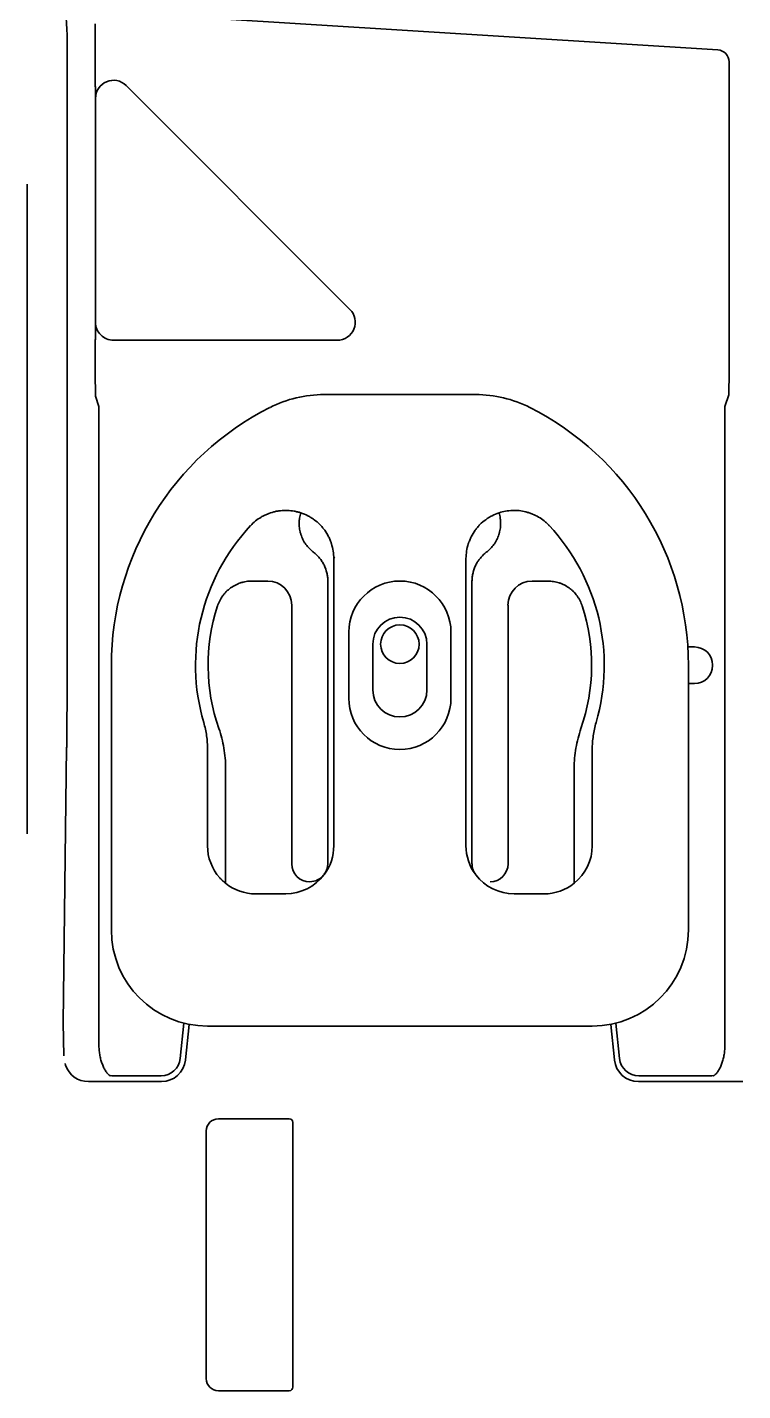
# Model space of a CAD drawing. Extents: x 6336 to 10269, y -393 to 3371.
# Drawn here: x 8493.1 to 8552.6, y 3116.4 to 3229.8 of the extents above; entities that cross this region are included whole.
import ezdxf

# ---------------------------------------------------------------- set-up
doc = ezdxf.new("R2010")
doc.units = 0
doc.header["$LTSCALE"] = 5
doc.layers.add('1', color=7, linetype='CONTINUOUS', true_color=0xffffff)

msp = doc.modelspace()

# ---------------------------------------------------------------- linework, layer by layer
at = {"layer": '1', "color": 7, "linetype": 'Continuous', "lineweight": 35}
for p, q in [((8498.72, 3230.05), (8498.72, 3226.66)), ((8550.52, 3227.87), (8499.79, 3231.04)), ((8496.4, 3228.48), (8496.4, 3177.68)), ((8551.46, 3201.4), (8551.46, 3226.88)), ((8501.31, 3224.91), (8519.92, 3206.31)), ((8498.76, 3223.85), (8498.76, 3205.25)), ((8493.07, 3162.73), (8493.07, 3216.73)), ((8518.85, 3203.75), (8500.25, 3203.75)), ((8498.73, 3202.64), (8498.73, 3201.11)), ((8498.75, 3199.09), (8499.03, 3198.24)), ((8530.38, 3199.23), (8517.77, 3199.23)), ((8551.11, 3198.24), (8551.43, 3199.2)), ((8499.03, 3198.24), (8499.03, 3145.19)), ((8551.11, 3145.19), (8551.11, 3198.24)), ((8518.57, 3185.6), (8518.57, 3161.73)), ((8529.57, 3161.73), (8529.57, 3185.6)), ((8511.75, 3183.73), (8513.07, 3183.73)), ((8518.07, 3160.23), (8518.07, 3183.73)), ((8530.07, 3183.73), (8530.07, 3160.23)), ((8535.07, 3183.73), (8536.39, 3183.73)), ((8515.07, 3181.73), (8515.07, 3160.23)), ((8533.07, 3160.23), (8533.07, 3181.73)), ((8519.82, 3173.98), (8519.82, 3179.48)), ((8528.32, 3179.48), (8528.32, 3173.98)), ((8521.82, 3174.68), (8521.82, 3178.48)), ((8526.32, 3178.48), (8526.32, 3174.68)), ((8548.02, 3178.25), (8548.59, 3178.25)), ((8548.59, 3178.25), (8548.59, 3178.25)), ((8550.09, 3176.75), (8550.09, 3176.75)), ((8550.09, 3176.75), (8550.09, 3176.71)), ((8500.07, 3176.73), (8500.07, 3154.73)), ((8548.07, 3154.73), (8548.07, 3176.73)), ((8550.09, 3176.71), (8550.09, 3176.71)), ((8548.59, 3175.21), (8548.07, 3175.21)), ((8548.59, 3175.21), (8548.59, 3175.21)), ((8528.32, 3173.98), (8528.34, 3173.98)), ((8496.35, 3169.91), (8496.07, 3147.02)), ((8508.07, 3161.73), (8508.07, 3169.73)), ((8540.07, 3169.73), (8540.07, 3161.73)), ((8509.57, 3158.6), (8509.57, 3168.17)), ((8538.57, 3168.17), (8538.57, 3158.6)), ((8514.57, 3157.73), (8512.07, 3157.73)), ((8536.07, 3157.73), (8533.57, 3157.73)), ((8496.11, 3144.27), (8496.07, 3147.02)), ((8506.1, 3146.97), (8505.8, 3144.04)), ((8506.53, 3146.88), (8506.23, 3143.92)), ((8506.23, 3143.92), (8506.53, 3146.88)), ((8508.07, 3146.73), (8540.07, 3146.73)), ((8541.92, 3143.92), (8541.61, 3146.88)), ((8541.61, 3146.88), (8541.61, 3146.88)), ((8542.35, 3144.04), (8542.04, 3146.97)), ((8496.11, 3144.27), (8496.11, 3144.27)), ((8506.23, 3143.92), (8506.23, 3143.92)), ((8541.92, 3143.92), (8541.92, 3143.92)), ((8496.26, 3143.49), (8496.22, 3143.62)), ((8498.16, 3142.12), (8498.16, 3142.12)), ((8504.24, 3142.12), (8498.16, 3142.12)), ((8498.16, 3142.12), (8504.24, 3142.12)), ((8504.21, 3142.61), (8500.53, 3142.61)), ((8504.24, 3142.12), (8504.24, 3142.12)), ((8552.59, 3142.12), (8543.91, 3142.12)), ((8543.91, 3142.12), (8543.91, 3142.12)), ((8543.91, 3142.12), (8552.59, 3142.12)), ((8549.61, 3142.61), (8543.94, 3142.61)), ((8552.59, 3142.12), (8552.59, 3142.12)), ((8508.97, 3139.03), (8514.87, 3139.03)), ((8515.17, 3138.73), (8515.17, 3116.73)), ((8507.97, 3117.43), (8507.97, 3138.03)), ((8514.87, 3116.43), (8508.97, 3116.43))]:
    msp.add_line(p, q, dxfattribs=at)
msp.add_circle((8524.07, 3178.48), 1.6, dxfattribs=at)
for centre, radius, start, end in [((8517.77, 3189.23), 10, 90, 116.7655), ((8530.38, 3189.23), 10, 63.2345, 90), ((8524.07, 3176.73), 24, 116.7655, 180), ((8524.07, 3176.73), 24, 0, 63.2345), ((8524.07, 3176.73), 17, 136.9488, 196.2606), ((8524.07, 3176.73), 17, 343.7394, 43.0528), ((8524.07, 3179.48), 4.25, 0, 180), ((8524.07, 3176.73), 15.95, 162.0029, 199.2463), ((8524.07, 3176.73), 15.95, 340.7537, 17.9971), ((8524.07, 3178.48), 2.25, 0, 180), ((8524.07, 3174.68), 2.25, 180, 0), ((8524.07, 3173.98), 4.25, 180, 0), ((8508.07, 3154.73), 8, 180, 270), ((8540.07, 3154.73), 8, 270, 0), ((8508.97, 3138.03), 1, 90, 180), ((8514.87, 3138.73), 0.3, 0, 90), ((8508.97, 3117.43), 1, 180, 270), ((8514.87, 3116.73), 0.3, 270, 0)]:
    msp.add_arc(centre, radius, start, end, dxfattribs=at)
at = {"layer": '1', "color": 7, "linetype": 'Continuous', "lineweight": 35, "extrusion": (0, 0, -1)}
for centre, major_axis, ratio, start_param, end_param in [((8550.46, 3226.88), (-0.746, -0.667), 0.998687, 2.36424, 3.869903), ((8500.25, 3223.85), (-0.18, -1.49), 0.996422, 1.44783, 3.803739), ((8518.85, 3205.25), (1.45, -0.43), 0.99372, 5.207818, 7.562191), ((8500.25, 3205.25), (0.21, -1.49), 0.998677, 0.137579, 1.708707), ((8548.59, 3176.75), (-1.06, -1.06), 0.998631, 2.356537, 3.926648), ((8496.16, 3177.64), (0, -13.52), 0.017454, 4.70958, 5.321395), ((8548.59, 3176.71), (1.06, -1.06), 0.998631, 5.49813, 7.068241), ((8496.32, 3167.48), (-0.25, -20.46), 0.00052, 0.014008, 0.042602), ((8504.24, 3144.12), (0.74, -1.86), 0.999602, 5.195702, 6.661977), ((8543.91, 3144.12), (-0.74, -1.86), 0.999602, 5.904393, 7.370669), ((8498.16, 3144.12), (0.63, -1.9), 0.999618, 0.32105, 1.570779), ((8500.53, 3142.71), (-1.5, 0), 0.066383, 4.712389, 5.092384), ((8549.61, 3142.71), (-1.5, 0), 0.066383, 4.332394, 4.712389)]:
    msp.add_ellipse(centre, major_axis=major_axis, ratio=ratio, start_param=start_param, end_param=end_param, dxfattribs=at)
at = {"layer": '1', "color": 7, "linetype": 'Continuous', "lineweight": 35, "extrusion": (-5.91646e-31, -1.17146e-15, -1)}
msp.add_ellipse((8513.07, 3181.72), major_axis=(-1.42, -1.42), ratio=0.998783, start_param=2.356803, end_param=3.926382, dxfattribs=at)
at = {"layer": '1', "color": 7, "linetype": 'Continuous', "lineweight": 35, "extrusion": (0, -1.17146e-15, -1)}
for centre, major_axis, ratio, start_param, end_param in [((8535.07, 3181.72), (1.42, -1.42), 0.998783, 2.356803, 3.926382), ((8543.94, 3144.21), (0.59, 1.49), 0.998412, 2.762801, 4.229076)]:
    msp.add_ellipse(centre, major_axis=major_axis, ratio=ratio, start_param=start_param, end_param=end_param, dxfattribs=at)
at = {"layer": '1', "color": 7, "linetype": 'Continuous', "lineweight": 35, "extrusion": (-6.90253e-31, -1.17146e-15, -1)}
for start_param, end_param in [(3.197702, 3.926839), (2.356347, 3.031247)]:
    msp.add_ellipse((8512.07, 3161.73), major_axis=(2.83, 2.83), ratio=0.999695, start_param=start_param, end_param=end_param, dxfattribs=at)
at = {"layer": '1', "color": 7, "linetype": 'Continuous', "lineweight": 35, "extrusion": (2.95823e-31, -1.17146e-15, -1)}
for start_param, end_param in [(2.356347, 2.992639), (3.006925, 3.926839)]:
    msp.add_ellipse((8514.57, 3161.73), major_axis=(-2.83, 2.83), ratio=0.999695, start_param=start_param, end_param=end_param, dxfattribs=at)
at = {"layer": '1', "color": 7, "linetype": 'Continuous', "lineweight": 35, "extrusion": (-2.95823e-31, -1.17146e-15, -1)}
msp.add_ellipse((8533.57, 3161.73), major_axis=(2.83, 2.83), ratio=0.999695, start_param=3.290549, end_param=3.926839, dxfattribs=at)
at = {"layer": '1', "color": 7, "linetype": 'Continuous', "lineweight": 35, "extrusion": (-9.86076e-32, -1.17146e-15, -1)}
for start_param, end_param in [(2.356347, 3.251938), (3.251938, 3.926839)]:
    msp.add_ellipse((8536.07, 3161.73), major_axis=(-2.83, 2.83), ratio=0.999695, start_param=start_param, end_param=end_param, dxfattribs=at)
at = {"layer": '1', "color": 7, "linetype": 'Continuous', "lineweight": 35, "extrusion": (-4.93038e-31, -1.17146e-15, -1)}
msp.add_ellipse((8516.57, 3160.23), major_axis=(1.06, 1.06), ratio=0.998783, start_param=2.356195, end_param=3.926382, dxfattribs=at)
at = {"layer": '1', "color": 7, "linetype": 'Continuous', "lineweight": 35, "extrusion": (5.91646e-31, -1.17146e-15, -1)}
for start_param, end_param in [(2.356803, 2.980862), (3.018958, 3.926991)]:
    msp.add_ellipse((8516.57, 3160.23), major_axis=(-1.06, 1.06), ratio=0.998783, start_param=start_param, end_param=end_param, dxfattribs=at)
at = {"layer": '1', "color": 7, "linetype": 'Continuous', "lineweight": 35, "extrusion": (2.46519e-30, -1.17146e-15, -1)}
msp.add_ellipse((8531.57, 3160.23), major_axis=(1.06, 1.06), ratio=0.998783, start_param=3.302332, end_param=3.926382, dxfattribs=at)
at = {"layer": '1', "color": 7, "linetype": 'Continuous', "lineweight": 35, "extrusion": (-7.88861e-31, -1.17146e-15, -1)}
msp.add_ellipse((8531.57, 3160.23), major_axis=(-1.06, 1.06), ratio=0.998783, start_param=2.356803, end_param=3.926991, dxfattribs=at)
at = {"layer": '1', "color": 7, "linetype": 'Continuous', "lineweight": 35}
msp.add_ellipse((8533.57, 3161.73), major_axis=(2.83, 2.83), ratio=0.999695, start_param=3.006925, end_param=3.926839, dxfattribs=at)
at = {"layer": '1', "color": 7, "linetype": 'Continuous', "lineweight": 35, "extrusion": (9.86076e-32, -1.17146e-15, -1)}
msp.add_ellipse((8504.21, 3144.21), major_axis=(0.59, -1.49), ratio=0.998412, start_param=5.195702, end_param=6.661977, dxfattribs=at)
at = {"layer": '1', "color": 7, "linetype": 'Continuous', "lineweight": 35}
for points, degree, knots in [([(8496.4, 3228.48), (8496.4, 3228.69), (8496.39, 3228.9), (8496.38, 3229.33), (8496.37, 3229.54), (8496.34, 3229.97), (8496.33, 3230.18), (8496.3, 3230.61), (8496.29, 3230.82), (8496.28, 3231.04)], 3, [0, 0, 0, 0, 0.25, 0.25, 0.5, 0.5, 0.75, 0.75, 1, 1, 1, 1]), ([(8498.72, 3226.66), (8498.72, 3226.62), (8498.72, 3226.58), (8498.72, 3226.51), (8498.72, 3226.47), (8498.72, 3226.36), (8498.72, 3226.29), (8498.72, 3226.14), (8498.72, 3226.07), (8498.72, 3225.96), (8498.72, 3225.93), (8498.72, 3225.86), (8498.72, 3225.82), (8498.73, 3225.65), (8498.73, 3225.52), (8498.73, 3225.32), (8498.73, 3225.26), (8498.73, 3225.17), (8498.73, 3225.14), (8498.73, 3225.08), (8498.73, 3225.05), (8498.73, 3224.91), (8498.74, 3224.8), (8498.74, 3224.59), (8498.74, 3224.49), (8498.75, 3224.3), (8498.75, 3224.21), (8498.75, 3224.07), (8498.75, 3224), (8498.75, 3223.92), (8498.76, 3223.89), (8498.76, 3223.87), (8498.76, 3223.86), (8498.76, 3223.85), (8498.76, 3223.85), (8498.76, 3223.85)], 3, [0, 0, 0, 0, 0.03125, 0.03125, 0.0625, 0.0625, 0.125, 0.125, 0.1875, 0.1875, 0.21875, 0.21875, 0.25, 0.25, 0.375, 0.375, 0.4375, 0.4375, 0.46875, 0.46875, 0.5, 0.5, 0.625, 0.625, 0.75, 0.75, 0.875, 0.875, 0.9375, 0.96875, 0.984375, 0.992188, 0.996094, 0.996094, 1, 1, 1, 1]), ([(8498.76, 3205.25), (8498.76, 3205.24), (8498.76, 3205.23), (8498.76, 3205.21), (8498.75, 3205.17), (8498.75, 3205.09), (8498.75, 3204.93), (8498.75, 3204.79), (8498.74, 3204.6), (8498.74, 3204.48), (8498.74, 3204.35), (8498.74, 3204.3), (8498.74, 3204.27), (8498.74, 3204.19), (8498.74, 3204.14), (8498.74, 3203.98), (8498.74, 3203.87), (8498.73, 3203.64), (8498.73, 3203.52), (8498.73, 3203.37), (8498.73, 3203.34), (8498.73, 3203.28), (8498.73, 3203.25), (8498.73, 3203.15), (8498.73, 3203.09), (8498.73, 3202.9), (8498.73, 3202.77), (8498.73, 3202.64)], 3, [0, 0, 0, 0, 0.015625, 0.015625, 0.03125, 0.0625, 0.125, 0.25, 0.25, 0.375, 0.40625, 0.40625, 0.4375, 0.4375, 0.5, 0.5, 0.625, 0.625, 0.75, 0.75, 0.78125, 0.78125, 0.8125, 0.8125, 0.875, 0.875, 1, 1, 1, 1]), ([(8498.73, 3201.11), (8498.73, 3201.01), (8498.73, 3200.92), (8498.73, 3200.77), (8498.73, 3200.73), (8498.73, 3200.63), (8498.73, 3200.59), (8498.73, 3200.45), (8498.73, 3200.36), (8498.73, 3200.19), (8498.73, 3200.1), (8498.74, 3199.98), (8498.74, 3199.94), (8498.74, 3199.86), (8498.74, 3199.82), (8498.74, 3199.7), (8498.74, 3199.62), (8498.74, 3199.47), (8498.74, 3199.39), (8498.74, 3199.28), (8498.75, 3199.22), (8498.75, 3199.17), (8498.75, 3199.13), (8498.75, 3199.11), (8498.75, 3199.09)], 3, [0, 0, 0, 0, 0.125, 0.125, 0.1875, 0.1875, 0.25, 0.25, 0.375, 0.375, 0.5, 0.5, 0.5625, 0.5625, 0.625, 0.625, 0.75, 0.75, 0.875, 0.875, 0.9375, 0.96875, 0.96875, 1, 1, 1, 1]), ([(8551.43, 3199.2), (8551.44, 3199.38), (8551.44, 3199.5), (8551.44, 3199.66), (8551.45, 3200.1), (8551.45, 3200.39), (8551.45, 3200.65), (8551.46, 3200.91), (8551.46, 3201.16), (8551.46, 3201.4)], 2, [0, 0, 0, 0.125, 0.125, 0.25, 0.5, 0.5, 0.75, 0.75, 1, 1, 1]), ([(8511.65, 3188.33), (8511.78, 3188.47), (8511.92, 3188.6), (8512.21, 3188.84), (8512.37, 3188.94), (8512.57, 3189.07), (8512.62, 3189.09), (8512.7, 3189.14), (8512.74, 3189.16), (8512.87, 3189.22), (8512.96, 3189.26), (8513.22, 3189.37), (8513.4, 3189.43), (8513.67, 3189.5), (8513.77, 3189.52), (8513.91, 3189.55), (8513.95, 3189.55), (8514.05, 3189.57), (8514.1, 3189.57), (8514.33, 3189.6), (8514.52, 3189.61), (8514.9, 3189.59), (8515.09, 3189.57), (8515.32, 3189.53), (8515.37, 3189.52), (8515.46, 3189.5), (8515.6, 3189.47), (8515.74, 3189.43), (8515.83, 3189.4)], 3, [0, 0, 0, 0, 0.125, 0.125, 0.25, 0.25, 0.28125, 0.28125, 0.3125, 0.3125, 0.375, 0.375, 0.5, 0.5, 0.5625, 0.5625, 0.59375, 0.59375, 0.625, 0.625, 0.75, 0.75, 0.875, 0.875, 0.90625, 0.90625, 0.9375, 1, 1, 1, 1]), ([(8516.88, 3186.12), (8516.76, 3186.21), (8516.65, 3186.31), (8516.43, 3186.53), (8516.34, 3186.65), (8516.23, 3186.81), (8516.2, 3186.84), (8516.16, 3186.9), (8516.1, 3187), (8516.04, 3187.1), (8515.94, 3187.31), (8515.88, 3187.45), (8515.83, 3187.63), (8515.81, 3187.67), (8515.79, 3187.74), (8515.78, 3187.78), (8515.76, 3187.89), (8515.74, 3187.96), (8515.71, 3188.19), (8515.69, 3188.34), (8515.69, 3188.57), (8515.7, 3188.65), (8515.7, 3188.76), (8515.71, 3188.8), (8515.72, 3188.88), (8515.72, 3188.92), (8515.75, 3189.11), (8515.78, 3189.25), (8515.83, 3189.4)], 3, [0, 0, 0, 0, 0.125, 0.125, 0.25, 0.25, 0.28125, 0.28125, 0.3125, 0.375, 0.375, 0.5, 0.5, 0.53125, 0.53125, 0.5625, 0.5625, 0.625, 0.625, 0.75, 0.75, 0.8125, 0.8125, 0.84375, 0.84375, 0.875, 0.875, 1, 1, 1, 1]), ([(8515.83, 3189.4), (8516.03, 3189.33), (8516.22, 3189.25), (8516.5, 3189.11), (8516.59, 3189.06), (8516.72, 3188.98), (8516.77, 3188.95), (8516.85, 3188.89), (8516.9, 3188.86), (8517.11, 3188.71), (8517.26, 3188.57), (8517.48, 3188.35), (8517.57, 3188.25), (8517.66, 3188.15), (8517.69, 3188.11), (8517.71, 3188.09), (8517.75, 3188.03), (8517.79, 3187.99), (8517.94, 3187.77), (8518.05, 3187.6), (8518.19, 3187.32), (8518.23, 3187.22), (8518.29, 3187.08), (8518.31, 3187.03), (8518.34, 3186.96), (8518.35, 3186.93), (8518.36, 3186.88), (8518.37, 3186.86), (8518.44, 3186.63), (8518.49, 3186.43), (8518.56, 3186.02), (8518.57, 3185.81), (8518.57, 3185.6)], 3, [0, 0, 0, 0, 0.125, 0.125, 0.1875, 0.1875, 0.21875, 0.21875, 0.25, 0.25, 0.375, 0.375, 0.4375, 0.453125, 0.453125, 0.46875, 0.46875, 0.5, 0.5, 0.625, 0.625, 0.6875, 0.6875, 0.71875, 0.71875, 0.734375, 0.734375, 0.75, 0.75, 0.875, 0.875, 1, 1, 1, 1]), ([(8529.57, 3185.6), (8529.57, 3185.81), (8529.59, 3186.02), (8529.65, 3186.43), (8529.7, 3186.63), (8529.77, 3186.86), (8529.78, 3186.88), (8529.8, 3186.93), (8529.81, 3186.96), (8529.84, 3187.03), (8529.86, 3187.08), (8529.91, 3187.22), (8529.96, 3187.32), (8530.1, 3187.6), (8530.21, 3187.77), (8530.36, 3187.99), (8530.39, 3188.03), (8530.44, 3188.09), (8530.46, 3188.11), (8530.49, 3188.15), (8530.57, 3188.25), (8530.66, 3188.35), (8530.88, 3188.57), (8531.04, 3188.71), (8531.25, 3188.86), (8531.29, 3188.89), (8531.38, 3188.95), (8531.42, 3188.98), (8531.56, 3189.06), (8531.65, 3189.11), (8531.93, 3189.25), (8532.12, 3189.33), (8532.32, 3189.4)], 3, [0, 0, 0, 0, 0.125, 0.125, 0.25, 0.25, 0.265625, 0.265625, 0.28125, 0.28125, 0.3125, 0.3125, 0.375, 0.375, 0.5, 0.5, 0.53125, 0.53125, 0.546875, 0.546875, 0.5625, 0.625, 0.625, 0.75, 0.75, 0.78125, 0.78125, 0.8125, 0.8125, 0.875, 0.875, 1, 1, 1, 1]), ([(8532.32, 3189.4), (8532.36, 3189.25), (8532.4, 3189.11), (8532.42, 3188.92), (8532.43, 3188.88), (8532.44, 3188.8), (8532.44, 3188.76), (8532.45, 3188.65), (8532.45, 3188.57), (8532.45, 3188.34), (8532.44, 3188.19), (8532.4, 3187.96), (8532.39, 3187.89), (8532.36, 3187.78), (8532.35, 3187.74), (8532.33, 3187.67), (8532.32, 3187.63), (8532.26, 3187.45), (8532.2, 3187.31), (8532.1, 3187.1), (8532.05, 3187), (8531.98, 3186.9), (8531.94, 3186.84), (8531.92, 3186.81), (8531.81, 3186.65), (8531.71, 3186.53), (8531.5, 3186.31), (8531.38, 3186.21), (8531.26, 3186.12)], 3, [0, 0, 0, 0, 0.125, 0.125, 0.15625, 0.15625, 0.1875, 0.1875, 0.25, 0.25, 0.375, 0.375, 0.4375, 0.4375, 0.46875, 0.46875, 0.5, 0.5, 0.625, 0.625, 0.6875, 0.71875, 0.71875, 0.75, 0.75, 0.875, 0.875, 1, 1, 1, 1]), ([(8532.32, 3189.4), (8532.5, 3189.46), (8532.68, 3189.51), (8533.05, 3189.57), (8533.24, 3189.59), (8533.48, 3189.6), (8533.53, 3189.6), (8533.62, 3189.6), (8533.67, 3189.6), (8533.81, 3189.6), (8533.91, 3189.59), (8534.19, 3189.56), (8534.38, 3189.52), (8534.65, 3189.45), (8534.74, 3189.43), (8534.88, 3189.38), (8534.92, 3189.37), (8535.01, 3189.33), (8535.06, 3189.32), (8535.28, 3189.22), (8535.45, 3189.14), (8535.77, 3188.95), (8535.93, 3188.84), (8536.11, 3188.69), (8536.15, 3188.66), (8536.22, 3188.6), (8536.33, 3188.5), (8536.43, 3188.4), (8536.5, 3188.33)], 3, [0, 0, 0, 0, 0.125, 0.125, 0.25, 0.25, 0.28125, 0.28125, 0.3125, 0.3125, 0.375, 0.375, 0.5, 0.5, 0.5625, 0.5625, 0.59375, 0.59375, 0.625, 0.625, 0.75, 0.75, 0.875, 0.875, 0.90625, 0.90625, 0.9375, 1, 1, 1, 1]), ([(8518.07, 3183.73), (8518.07, 3183.84), (8518.07, 3183.96), (8518.04, 3184.19), (8518.02, 3184.3), (8517.98, 3184.47), (8517.97, 3184.52), (8517.94, 3184.61), (8517.93, 3184.63), (8517.91, 3184.69), (8517.91, 3184.72), (8517.86, 3184.85), (8517.81, 3184.96), (8517.71, 3185.17), (8517.65, 3185.26), (8517.56, 3185.41), (8517.53, 3185.46), (8517.47, 3185.53), (8517.46, 3185.55), (8517.42, 3185.6), (8517.4, 3185.62), (8517.31, 3185.73), (8517.15, 3185.9), (8516.98, 3186.05), (8516.88, 3186.12)], 3, [0, 0, 0, 0, 0.125, 0.125, 0.25, 0.25, 0.3125, 0.3125, 0.34375, 0.34375, 0.375, 0.375, 0.5, 0.5, 0.625, 0.625, 0.6875, 0.6875, 0.71875, 0.71875, 0.75, 0.75, 0.875, 1, 1, 1, 1]), ([(8531.26, 3186.12), (8531.17, 3186.05), (8531.08, 3185.97), (8530.92, 3185.82), (8530.84, 3185.73), (8530.73, 3185.6), (8530.67, 3185.53), (8530.62, 3185.46), (8530.59, 3185.41), (8530.57, 3185.39), (8530.5, 3185.27), (8530.44, 3185.17), (8530.34, 3184.96), (8530.29, 3184.86), (8530.23, 3184.69), (8530.21, 3184.64), (8530.19, 3184.56), (8530.18, 3184.53), (8530.17, 3184.47), (8530.16, 3184.44), (8530.13, 3184.3), (8530.09, 3184.08), (8530.07, 3183.84), (8530.07, 3183.73)], 3, [0, 0, 0, 0, 0.125, 0.125, 0.25, 0.25, 0.3125, 0.34375, 0.34375, 0.375, 0.375, 0.5, 0.5, 0.625, 0.625, 0.6875, 0.6875, 0.71875, 0.71875, 0.75, 0.75, 0.875, 1, 1, 1, 1]), ([(8508.9, 3181.65), (8508.95, 3181.8), (8509.01, 3181.95), (8509.15, 3182.23), (8509.24, 3182.36), (8509.35, 3182.52), (8509.38, 3182.55), (8509.42, 3182.61), (8509.5, 3182.71), (8509.58, 3182.79), (8509.74, 3182.96), (8509.86, 3183.06), (8510.02, 3183.18), (8510.05, 3183.2), (8510.12, 3183.24), (8510.15, 3183.26), (8510.25, 3183.32), (8510.32, 3183.36), (8510.53, 3183.47), (8510.68, 3183.53), (8510.86, 3183.59), (8510.9, 3183.6), (8510.98, 3183.62), (8511.01, 3183.63), (8511.13, 3183.66), (8511.21, 3183.68), (8511.44, 3183.71), (8511.6, 3183.73), (8511.75, 3183.73)], 3, [0, 0, 0, 0, 0.125, 0.125, 0.25, 0.25, 0.28125, 0.28125, 0.3125, 0.375, 0.375, 0.5, 0.5, 0.53125, 0.53125, 0.5625, 0.5625, 0.625, 0.625, 0.75, 0.75, 0.78125, 0.78125, 0.8125, 0.8125, 0.875, 0.875, 1, 1, 1, 1]), ([(8536.39, 3183.73), (8536.55, 3183.73), (8536.71, 3183.71), (8537.01, 3183.66), (8537.17, 3183.63), (8537.35, 3183.57), (8537.39, 3183.55), (8537.47, 3183.53), (8537.58, 3183.48), (8537.68, 3183.44), (8537.89, 3183.33), (8538.02, 3183.25), (8538.18, 3183.13), (8538.21, 3183.11), (8538.28, 3183.06), (8538.31, 3183.03), (8538.4, 3182.96), (8538.45, 3182.9), (8538.62, 3182.74), (8538.72, 3182.62), (8538.84, 3182.46), (8538.86, 3182.43), (8538.9, 3182.36), (8538.93, 3182.33), (8538.99, 3182.23), (8539.03, 3182.16), (8539.13, 3181.95), (8539.19, 3181.8), (8539.24, 3181.65)], 3, [0, 0, 0, 0, 0.125, 0.125, 0.25, 0.25, 0.28125, 0.28125, 0.3125, 0.375, 0.375, 0.5, 0.5, 0.53125, 0.53125, 0.5625, 0.5625, 0.625, 0.625, 0.75, 0.75, 0.78125, 0.78125, 0.8125, 0.8125, 0.875, 0.875, 1, 1, 1, 1]), ([(8509.57, 3168.17), (8509.57, 3168.46), (8509.56, 3168.74), (8509.51, 3169.29), (8509.44, 3169.85), (8509.33, 3170.39), (8509.19, 3170.93), (8509.11, 3171.2), (8509.01, 3171.47)], 3, [0, 0, 0, 0, 0.25, 0.25, 0.5, 0.75, 0.75, 1, 1, 1, 1]), ([(8539.13, 3171.47), (8539.04, 3171.2), (8538.96, 3170.93), (8538.82, 3170.39), (8538.7, 3169.85), (8538.63, 3169.29), (8538.58, 3168.74), (8538.57, 3168.46), (8538.57, 3168.17)], 3, [0, 0, 0, 0, 0.25, 0.25, 0.5, 0.75, 0.75, 1, 1, 1, 1]), ([(8509.09, 3159.06), (8509.12, 3159.03), (8509.14, 3159), (8509.19, 3158.95), (8509.22, 3158.92), (8509.26, 3158.88), (8509.27, 3158.87), (8509.3, 3158.84), (8509.31, 3158.83), (8509.35, 3158.8), (8509.38, 3158.77), (8509.41, 3158.74), (8509.43, 3158.73), (8509.45, 3158.71), (8509.46, 3158.7), (8509.48, 3158.68), (8509.49, 3158.67), (8509.51, 3158.66), (8509.52, 3158.65), (8509.55, 3158.63), (8509.56, 3158.62), (8509.57, 3158.61), (8509.58, 3158.61), (8509.58, 3158.61), (8509.58, 3158.61), (8509.58, 3158.61)], 3, [0, 0, 0, 0, 0.134778, 0.134778, 0.269557, 0.269557, 0.336946, 0.336946, 0.404335, 0.404335, 0.539113, 0.539113, 0.606503, 0.606503, 0.673892, 0.673892, 0.741281, 0.741281, 0.80867, 0.80867, 0.943449, 0.943449, 0.977143, 0.977143, 1, 1, 1, 1]), ([(8499.94, 3142.62), (8499.87, 3142.67), (8499.81, 3142.73), (8499.69, 3142.87), (8499.63, 3142.95), (8499.52, 3143.13), (8499.47, 3143.22), (8499.37, 3143.43), (8499.33, 3143.53), (8499.25, 3143.76), (8499.21, 3143.88), (8499.15, 3144.13), (8499.12, 3144.25), (8499.08, 3144.51), (8499.06, 3144.65), (8499.04, 3144.92), (8499.03, 3145.05), (8499.03, 3145.19)], 3, [0, 0, 0, 0, 0.125, 0.125, 0.25, 0.25, 0.375, 0.375, 0.5, 0.5, 0.625, 0.625, 0.75, 0.75, 0.875, 0.875, 1, 1, 1, 1]), ([(8551.11, 3145.19), (8551.11, 3145.05), (8551.11, 3144.92), (8551.08, 3144.65), (8551.07, 3144.51), (8551.02, 3144.25), (8551, 3144.13), (8550.94, 3143.88), (8550.9, 3143.76), (8550.82, 3143.53), (8550.78, 3143.43), (8550.68, 3143.22), (8550.63, 3143.13), (8550.52, 3142.95), (8550.46, 3142.87), (8550.34, 3142.73), (8550.27, 3142.67), (8550.21, 3142.62)], 3, [0, 0, 0, 0, 0.125, 0.125, 0.25, 0.25, 0.375, 0.375, 0.5, 0.5, 0.625, 0.625, 0.75, 0.75, 0.875, 0.875, 1, 1, 1, 1])]:
    msp.add_open_spline(points, degree=degree, knots=knots, dxfattribs=at)
for points in [[(8518.57, 3185.6), (8518.59, 3185.65), (8518.61, 3185.7), (8518.63, 3185.75)], [(8508.07, 3169.73), (8508.07, 3169.92), (8508.06, 3170.3), (8508, 3170.86), (8507.9, 3171.42), (8507.81, 3171.78), (8507.75, 3171.97)], [(8540.39, 3171.97), (8540.34, 3171.78), (8540.25, 3171.42), (8540.15, 3170.86), (8540.09, 3170.3), (8540.07, 3169.92), (8540.07, 3169.73)], [(8517.76, 3159.3), (8517.77, 3159.32), (8517.78, 3159.33), (8517.79, 3159.35)], [(8530.39, 3159.3), (8530.38, 3159.32), (8530.37, 3159.33), (8530.36, 3159.35)], [(8499.97, 3142.61), (8499.96, 3142.61), (8499.95, 3142.61), (8499.94, 3142.62)], [(8550.21, 3142.62), (8550.19, 3142.61), (8550.18, 3142.61), (8550.17, 3142.61)]]:
    msp.add_open_spline(points, degree=3, dxfattribs=at)

doc.saveas('drawing.dxf')
